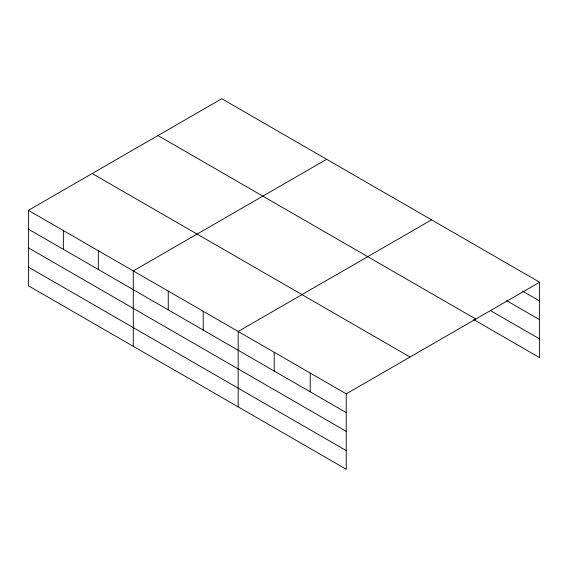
<?xml version="1.0" encoding="UTF-8"?>
<svg xmlns="http://www.w3.org/2000/svg" width="568" height="568" viewBox="0 0 568 568"><rect width="100%" height="100%" fill="white"/><g stroke="black" fill="none" stroke-linecap="round" stroke-linejoin="round"><path stroke-width="0.85" d="M346.239 431.325L346.239 393.858L28.4 210.359L28.4 285.775L346.239 469.274L346.239 431.325L28.4 247.818M473.691 319.585L539.6 357.641L539.6 282.225L221.761 98.725L28.4 210.359M326.65 159.281L133.288 270.915L133.288 346.331M431.538 219.837L238.177 331.471L238.177 406.887M346.239 393.858L539.6 282.225M522.737 291.256L539.6 300.99M506.642 300.657L539.6 319.685M490.546 310.625L539.6 338.947M157.954 135.56L475.792 319.067M92.208 173.517L410.046 357.024M28.4 229.124L346.239 412.631M28.4 267.081L346.239 450.58M310.22 373.062L310.22 391.835M274.195 352.266L274.195 371.039M203.209 311.285L203.209 330.051M168.249 291.1L168.249 309.865M98.328 250.729L98.328 269.495M63.36 230.544L63.36 249.309"/></g></svg>
